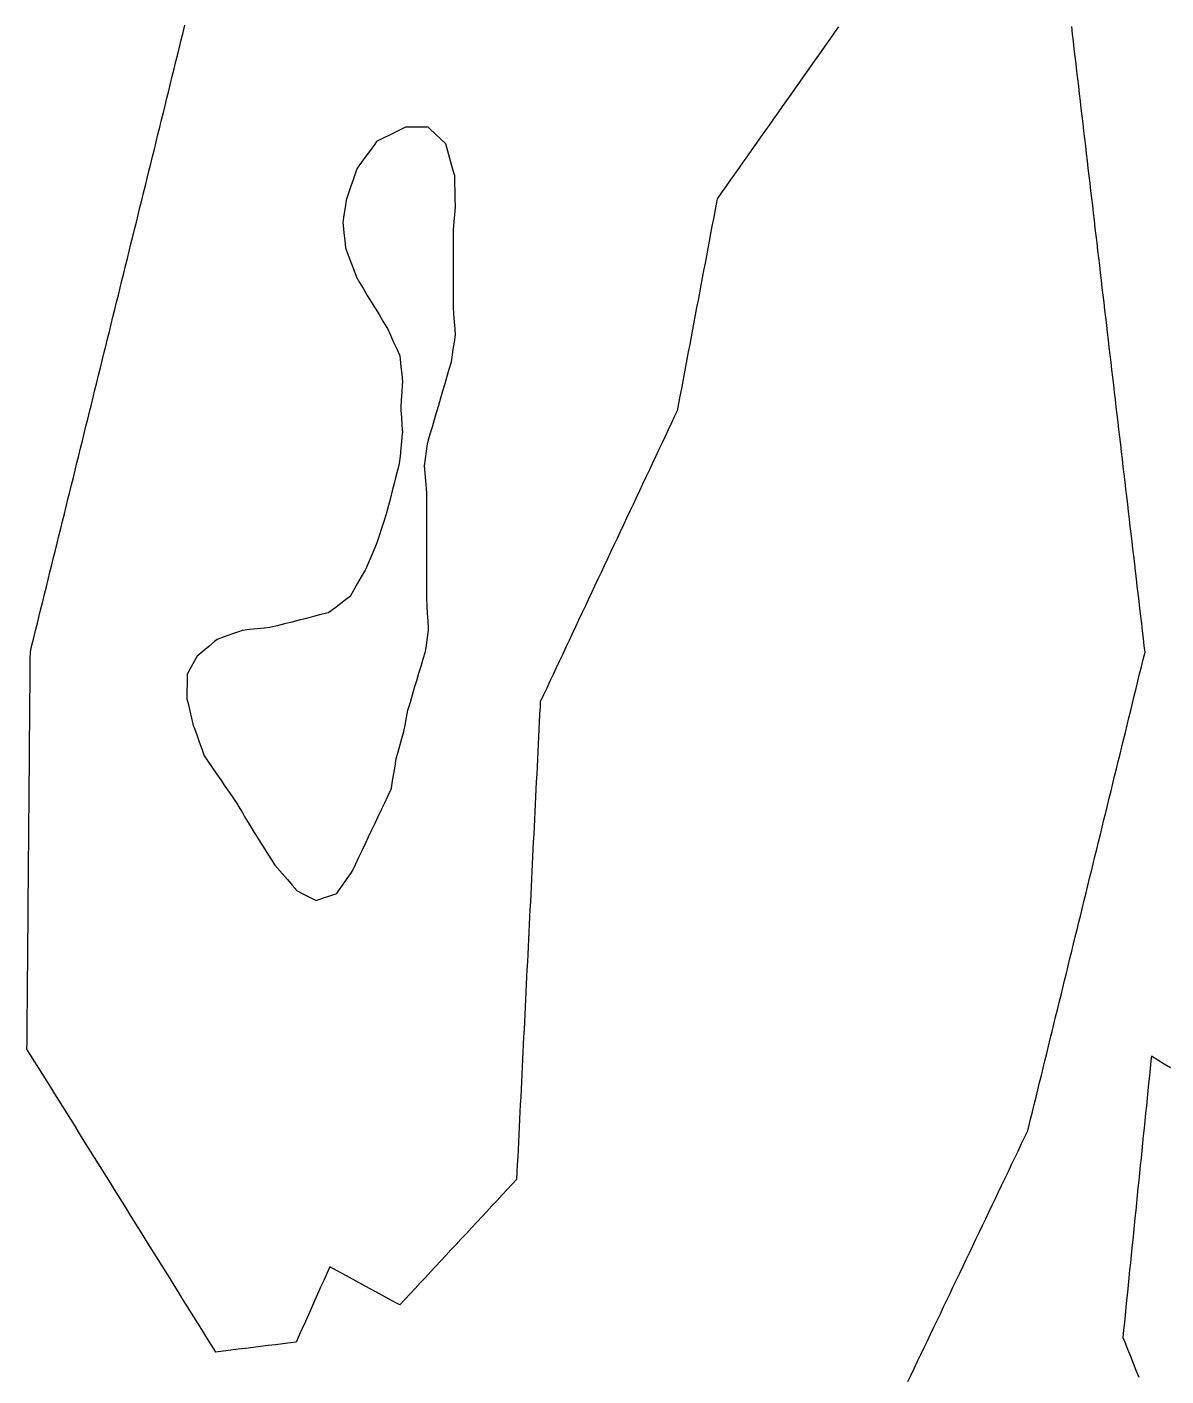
# Model space of a CAD drawing. Header units: millimetres. Extents: x 230 to 3347, y 514 to 5196.
# Drawn here: x 613.5 to 765, y 2799.4 to 2979 of the extents above; entities that cross this region are included whole.
import ezdxf

# ---------------------------------------------------------------- set-up
doc = ezdxf.new("R2010")
doc.units = ezdxf.units.MM
for name, color, linetype in [('ALL_ISLANDS', 7, 'Continuous'), ('OUTLINE_ISLAND_01', 7, 'Continuous'), ('OUTLINE_ISLAND_08', 7, 'Continuous')]:
    doc.layers.add(name, color=color, linetype=linetype)

msp = doc.modelspace()

# ---------------------------------------------------------------- linework, layer by layer
at = {"layer": 'ALL_ISLANDS'}
for points in [[(721.4246, 2979.0132), (720.8483, 2978.196), (720.272, 2977.3787), (719.6957, 2976.5615), (719.1194, 2975.7443), (718.5431, 2974.927), (717.9668, 2974.1098), (717.3905, 2973.2925), (716.8142, 2972.4753), (716.2379, 2971.6581), (715.6616, 2970.8408), (715.0853, 2970.0236), (714.509, 2969.2064), (713.9327, 2968.3891), (713.3564, 2967.5719), (712.7801, 2966.7546), (712.2038, 2965.9374), (711.6275, 2965.1202), (711.0512, 2964.3029), (710.4749, 2963.4857), (709.8986, 2962.6684), (709.3223, 2961.8512), (708.746, 2961.034), (708.1697, 2960.2167), (707.5934, 2959.3995), (707.0171, 2958.5822), (706.4408, 2957.765), (705.8645, 2956.9478), (705.2882, 2956.1305), (705.1533, 2955.4152), (704.968, 2954.4325), (704.7827, 2953.4498), (704.5973, 2952.4672), (704.412, 2951.4845), (704.2267, 2950.5018), (704.0414, 2949.5191), (703.856, 2948.5364), (703.6707, 2947.5538), (703.4854, 2946.5711), (703.3, 2945.5884), (703.1147, 2944.6057), (702.9294, 2943.6231), (702.7441, 2942.6404), (702.5587, 2941.6577), (702.3734, 2940.675), (702.1881, 2939.6924), (702.0027, 2938.7097), (701.8174, 2937.727), (701.6321, 2936.7443), (701.4468, 2935.7616), (701.2614, 2934.779), (701.0761, 2933.7963), (700.8908, 2932.8136), (700.7054, 2931.8309), (700.5201, 2930.8483), (700.3348, 2929.8656), (700.1495, 2928.8829), (699.9641, 2927.9002), (699.6298, 2927.1894), (699.2042, 2926.2845), (698.7786, 2925.3796), (698.353, 2924.4746), (697.9274, 2923.5697), (697.5018, 2922.6648), (697.0761, 2921.7599), (696.6505, 2920.855), (696.2249, 2919.9501), (695.7993, 2919.0452), (695.3737, 2918.1403), (694.9481, 2917.2354), (694.5225, 2916.3305), (694.0969, 2915.4256), (693.6713, 2914.5207), (693.2457, 2913.6158), (692.8201, 2912.7108), (692.3945, 2911.8059), (691.9689, 2910.901), (691.5433, 2909.9961), (691.1176, 2909.0912), (690.692, 2908.1863), (690.2664, 2907.2814), (689.8408, 2906.3765), (689.4152, 2905.4716), (688.9896, 2904.5667), (688.564, 2903.6618), (688.1384, 2902.7569), (687.7128, 2901.852), (687.2872, 2900.947), (686.8616, 2900.0421), (686.436, 2899.1372), (686.0104, 2898.2323), (685.5848, 2897.3274), (685.1591, 2896.4225), (684.7335, 2895.5176), (684.3079, 2894.6127), (683.8823, 2893.7078), (683.4567, 2892.8029), (683.0311, 2891.898), (682.6055, 2890.9931), (682.1799, 2890.0881), (681.7543, 2889.1832), (681.7209, 2888.5094), (681.6714, 2887.5106), (681.6219, 2886.5118), (681.5724, 2885.5131), (681.5229, 2884.5143), (681.4733, 2883.5155), (681.4238, 2882.5167), (681.3743, 2881.518), (681.3248, 2880.5192), (681.2753, 2879.5204), (681.2258, 2878.5216), (681.1763, 2877.5229), (681.1268, 2876.5241), (681.0773, 2875.5253), (681.0278, 2874.5266), (680.9783, 2873.5278), (680.9288, 2872.529), (680.8792, 2871.5302), (680.8297, 2870.5315), (680.7802, 2869.5327), (680.7307, 2868.5339), (680.6812, 2867.5351), (680.6317, 2866.5364), (680.5822, 2865.5376), (680.5327, 2864.5388), (680.4832, 2863.54), (680.4337, 2862.5413), (680.3842, 2861.5425), (680.3347, 2860.5437), (680.2851, 2859.5449), (680.2356, 2858.5462), (680.1861, 2857.5474), (680.1366, 2856.5486), (680.0871, 2855.5499), (680.0376, 2854.5511), (679.9881, 2853.5523), (679.9386, 2852.5535), (679.8891, 2851.5548), (679.8396, 2850.556), (679.7901, 2849.5572), (679.7406, 2848.5584), (679.691, 2847.5597), (679.6415, 2846.5609), (679.592, 2845.5621), (679.5425, 2844.5633), (679.493, 2843.5646), (679.4435, 2842.5658), (679.394, 2841.567), (679.3445, 2840.5682), (679.295, 2839.5695), (679.2455, 2838.5707), (679.196, 2837.5719), (679.1465, 2836.5732), (679.0969, 2835.5744), (679.0474, 2834.5756), (678.9979, 2833.5768), (678.9484, 2832.5781), (678.8989, 2831.5793), (678.8494, 2830.5805), (678.7999, 2829.5817), (678.7504, 2828.583), (678.7009, 2827.5842), (678.6514, 2826.5854), (678.6019, 2825.5866), (678.0503, 2824.9936), (677.3693, 2824.2614), (676.6883, 2823.5291), (676.0072, 2822.7969), (675.3262, 2822.0646), (674.6452, 2821.3323), (673.9642, 2820.6001), (673.2831, 2819.8678), (672.6021, 2819.1356), (671.9211, 2818.4033), (671.24, 2817.6711), (670.559, 2816.9388), (669.878, 2816.2065), (669.1969, 2815.4743), (668.5159, 2814.742), (667.8349, 2814.0098), (667.1539, 2813.2775), (666.4728, 2812.5453), (665.7918, 2811.813), (665.1108, 2811.0808), (664.4297, 2810.3485), (663.7487, 2809.6162), (663.0677, 2808.884), (662.5304, 2809.177), (661.6525, 2809.6558), (660.7746, 2810.1346), (659.8966, 2810.6134), (659.0187, 2811.0922), (658.1408, 2811.571), (657.2629, 2812.0498), (656.385, 2812.5286), (655.507, 2813.0074), (654.6291, 2813.4862), (653.7512, 2813.965), (653.3532, 2813.0702), (652.9467, 2812.1565), (652.5403, 2811.2428), (652.1339, 2810.3292), (651.7274, 2809.4155), (651.321, 2808.5018), (650.9146, 2807.5881), (650.5082, 2806.6744), (650.1017, 2805.7608), (649.6953, 2804.8471), (649.2889, 2803.9334), (648.5185, 2803.8382), (647.526, 2803.7157), (646.5336, 2803.5931), (645.5411, 2803.4706), (644.5486, 2803.348), (643.5562, 2803.2254), (642.5637, 2803.1029), (641.5713, 2802.9803), (640.5788, 2802.8577), (639.5863, 2802.7352), (638.5939, 2802.6126), (638.3219, 2803.0493), (637.7932, 2803.8982), (637.2646, 2804.747), (636.736, 2805.5959), (636.2073, 2806.4447), (635.6787, 2807.2936), (635.15, 2808.1424), (634.6214, 2808.9913), (634.0928, 2809.8401), (633.5641, 2810.6889), (633.0355, 2811.5378), (632.5068, 2812.3866), (631.9782, 2813.2355), (631.4495, 2814.0843), (630.9209, 2814.9332), (630.3923, 2815.782), (629.8636, 2816.6309), (629.335, 2817.4797), (628.8063, 2818.3285), (628.2777, 2819.1774), (627.7491, 2820.0262), (627.2204, 2820.8751), (626.6918, 2821.7239), (626.1631, 2822.5728), (625.6345, 2823.4216), (625.1058, 2824.2705), (624.5772, 2825.1193), (624.0486, 2825.9682), (623.5199, 2826.817), (622.9913, 2827.6658), (622.4626, 2828.5147), (621.934, 2829.3635), (621.4054, 2830.2124), (620.8767, 2831.0612), (620.3481, 2831.9101), (619.8194, 2832.7589), (619.2908, 2833.6078), (618.7621, 2834.4566), (618.2335, 2835.3054), (617.7049, 2836.1543), (617.1762, 2837.0031), (616.6476, 2837.852), (616.1189, 2838.7008), (615.5903, 2839.5497), (615.0617, 2840.3985), (614.533, 2841.2474), (614.0044, 2842.0962), (613.4757, 2842.9451), (613.4833, 2843.8409), (613.4918, 2844.8409), (613.5003, 2845.8408), (613.5087, 2846.8408), (613.5172, 2847.8407), (613.5257, 2848.8407), (613.5341, 2849.8407), (613.5426, 2850.8406), (613.5511, 2851.8406), (613.5595, 2852.8406), (613.568, 2853.8405), (613.5765, 2854.8405), (613.5849, 2855.8405), (613.5934, 2856.8404), (613.6019, 2857.8404), (613.6104, 2858.8404), (613.6188, 2859.8403), (613.6273, 2860.8403), (613.6358, 2861.8402), (613.6442, 2862.8402), (613.6527, 2863.8402), (613.6612, 2864.8401), (613.6696, 2865.8401), (613.6781, 2866.8401), (613.6866, 2867.84), (613.695, 2868.84), (613.7035, 2869.84), (613.712, 2870.8399), (613.7205, 2871.8399), (613.7289, 2872.8398), (613.7374, 2873.8398), (613.7459, 2874.8398), (613.7543, 2875.8397), (613.7628, 2876.8397), (613.7713, 2877.8397), (613.7797, 2878.8396), (613.7882, 2879.8396), (613.7967, 2880.8396), (613.8051, 2881.8395), (613.8136, 2882.8395), (613.8221, 2883.8395), (613.8306, 2884.8394), (613.839, 2885.8394), (613.8475, 2886.8393), (613.856, 2887.8393), (613.8644, 2888.8393), (613.8729, 2889.8392), (613.8814, 2890.8392), (613.8898, 2891.8392), (613.8983, 2892.8391), (613.9068, 2893.8391), (613.9152, 2894.8391), (613.9237, 2895.839), (614.1381, 2896.7084), (614.3774, 2897.6793), (614.6168, 2898.6503), (614.8562, 2899.6212), (615.0955, 2900.5921), (615.3349, 2901.563), (615.5743, 2902.534), (615.8137, 2903.5049), (616.053, 2904.4758), (616.2924, 2905.4468), (616.5318, 2906.4177), (616.7711, 2907.3886), (617.0105, 2908.3595), (617.2499, 2909.3305), (617.4893, 2910.3014), (617.7286, 2911.2723), (617.968, 2912.2433), (618.2074, 2913.2142), (618.4467, 2914.1851), (618.6861, 2915.156), (618.9255, 2916.127), (619.1649, 2917.0979), (619.4042, 2918.0688), (619.6436, 2919.0398), (619.883, 2920.0107), (620.1224, 2920.9816), (620.3617, 2921.9525), (620.6011, 2922.9235), (620.8405, 2923.8944), (621.0798, 2924.8653), (621.3192, 2925.8362), (621.5586, 2926.8072), (621.798, 2927.7781), (622.0373, 2928.749), (622.2767, 2929.72), (622.5161, 2930.6909), (622.7554, 2931.6618), (622.9948, 2932.6327), (623.2342, 2933.6037), (623.4736, 2934.5746), (623.7129, 2935.5455), (623.9523, 2936.5165), (624.1917, 2937.4874), (624.431, 2938.4583), (624.6704, 2939.4292), (624.9098, 2940.4002), (625.1492, 2941.3711), (625.3885, 2942.342), (625.6279, 2943.3129), (625.8673, 2944.2839), (626.1067, 2945.2548), (626.346, 2946.2257), (626.5854, 2947.1967), (626.8248, 2948.1676), (627.0641, 2949.1385), (627.3035, 2950.1094), (627.5429, 2951.0804), (627.7823, 2952.0513), (628.0216, 2953.0222), (628.261, 2953.9932), (628.5004, 2954.9641), (628.7397, 2955.935), (628.9791, 2956.9059), (629.2185, 2957.8769), (629.4579, 2958.8478), (629.6972, 2959.8187), (629.9366, 2960.7897), (630.176, 2961.7606), (630.4153, 2962.7315), (630.6547, 2963.7024), (630.8941, 2964.6734), (631.1335, 2965.6443), (631.3728, 2966.6152), (631.6122, 2967.5861), (631.8516, 2968.5571), (632.091, 2969.528), (632.3303, 2970.4989), (632.5697, 2971.4699), (632.8091, 2972.4408), (633.0484, 2973.4117), (633.2878, 2974.3826), (633.5272, 2975.3536), (633.7666, 2976.3245), (634.0059, 2977.2954), (634.2453, 2978.2664), (634.4847, 2979.2373)], [(730.6635, 2798.6899), (731.0945, 2799.5922), (731.5254, 2800.4946), (731.9564, 2801.397), (732.3874, 2802.2993), (732.8183, 2803.2017), (733.2493, 2804.1041), (733.6802, 2805.0065), (734.1112, 2805.9088), (734.5422, 2806.8112), (734.9731, 2807.7136), (735.4041, 2808.6159), (735.835, 2809.5183), (736.266, 2810.4207), (736.697, 2811.3231), (737.1279, 2812.2254), (737.5589, 2813.1278), (737.9898, 2814.0302), (738.4208, 2814.9325), (738.8517, 2815.8349), (739.2827, 2816.7373), (739.7137, 2817.6397), (740.1446, 2818.542), (740.5756, 2819.4444), (741.0065, 2820.3468), (741.4375, 2821.2491), (741.8685, 2822.1515), (742.2994, 2823.0539), (742.7304, 2823.9563), (743.1613, 2824.8586), (743.5923, 2825.761), (744.0233, 2826.6634), (744.4542, 2827.5658), (744.8852, 2828.4681), (745.3161, 2829.3705), (745.7471, 2830.2729), (746.1781, 2831.1752), (746.609, 2832.0776), (746.7483, 2832.6465), (746.986, 2833.6178), (747.2237, 2834.5892), (747.4615, 2835.5605), (747.6992, 2836.5318), (747.937, 2837.5031), (748.1747, 2838.4745), (748.4124, 2839.4458), (748.6502, 2840.4171), (748.8879, 2841.3885), (749.1257, 2842.3598), (749.3634, 2843.3311), (749.6011, 2844.3024), (749.8389, 2845.2738), (750.0766, 2846.2451), (750.3143, 2847.2164), (750.5521, 2848.1878), (750.7898, 2849.1591), (751.0276, 2850.1304), (751.2653, 2851.1017), (751.503, 2852.0731), (751.7408, 2853.0444), (751.9785, 2854.0157), (752.2163, 2854.9871), (752.454, 2855.9584), (752.6917, 2856.9297), (752.9295, 2857.901), (753.1672, 2858.8724), (753.405, 2859.8437), (753.6427, 2860.815), (753.8804, 2861.7864), (754.1182, 2862.7577), (754.3559, 2863.729), (754.5937, 2864.7003), (754.8314, 2865.6717), (755.0691, 2866.643), (755.3069, 2867.6143), (755.5446, 2868.5857), (755.7824, 2869.557), (756.0201, 2870.5283), (756.2578, 2871.4997), (756.4956, 2872.471), (756.7333, 2873.4423), (756.9711, 2874.4136), (757.2088, 2875.385), (757.4465, 2876.3563), (757.6843, 2877.3276), (757.922, 2878.299), (758.1598, 2879.2703), (758.3975, 2880.2416), (758.6352, 2881.2129), (758.873, 2882.1843), (759.1107, 2883.1556), (759.3485, 2884.1269), (759.5862, 2885.0983), (759.8239, 2886.0696), (760.0617, 2887.0409), (760.2994, 2888.0122), (760.5372, 2888.9836), (760.7749, 2889.9549), (761.0126, 2890.9262), (761.2504, 2891.8976), (761.4881, 2892.8689), (761.7259, 2893.8402), (761.9636, 2894.8115), (762.2013, 2895.7829), (762.1042, 2896.6117), (761.9878, 2897.6049), (761.8715, 2898.5981), (761.7551, 2899.5913), (761.6387, 2900.5846), (761.5223, 2901.5778), (761.406, 2902.571), (761.2896, 2903.5642), (761.1732, 2904.5574), (761.0569, 2905.5506), (760.9405, 2906.5438), (760.8241, 2907.537), (760.7077, 2908.5302), (760.5914, 2909.5234), (760.475, 2910.5166), (760.3586, 2911.5098), (760.2422, 2912.503), (760.1259, 2913.4962), (760.0095, 2914.4894), (759.8931, 2915.4826), (759.7767, 2916.4758), (759.6604, 2917.469), (759.544, 2918.4622), (759.4276, 2919.4555), (759.3112, 2920.4487), (759.1949, 2921.4419), (759.0785, 2922.4351), (758.9621, 2923.4283), (758.8457, 2924.4215), (758.7294, 2925.4147), (758.613, 2926.4079), (758.4966, 2927.4011), (758.3802, 2928.3943), (758.2639, 2929.3875), (758.1475, 2930.3807), (758.0311, 2931.3739), (757.9148, 2932.3671), (757.7984, 2933.3603), (757.682, 2934.3535), (757.5656, 2935.3467), (757.4493, 2936.3399), (757.3329, 2937.3332), (757.2165, 2938.3264), (757.1001, 2939.3196), (756.9838, 2940.3128), (756.8674, 2941.306), (756.751, 2942.2992), (756.6346, 2943.2924), (756.5183, 2944.2856), (756.4019, 2945.2788), (756.2855, 2946.272), (756.1691, 2947.2652), (756.0528, 2948.2584), (755.9364, 2949.2516), (755.82, 2950.2448), (755.7036, 2951.238), (755.5873, 2952.2312), (755.4709, 2953.2244), (755.3545, 2954.2176), (755.2381, 2955.2109), (755.1218, 2956.2041), (755.0054, 2957.1973), (754.889, 2958.1905), (754.7727, 2959.1837), (754.6563, 2960.1769), (754.5399, 2961.1701), (754.4235, 2962.1633), (754.3072, 2963.1565), (754.1908, 2964.1497), (754.0744, 2965.1429), (753.958, 2966.1361), (753.8417, 2967.1293), (753.7253, 2968.1225), (753.6089, 2969.1157), (753.4925, 2970.1089), (753.3762, 2971.1021), (753.2598, 2972.0953), (753.1434, 2973.0885), (753.027, 2974.0818), (752.9107, 2975.075), (752.7943, 2976.0682), (752.6779, 2977.0614), (752.5615, 2978.0546), (752.4452, 2979.0478)], [(765.5968, 2840.4274), (764.7466, 2840.9539), (763.8964, 2841.4804), (763.0462, 2842.0068), (762.9811, 2841.3649), (762.8803, 2840.37), (762.7794, 2839.3751), (762.6786, 2838.3802), (762.5777, 2837.3853), (762.4769, 2836.3904), (762.376, 2835.3955), (762.2752, 2834.4006), (762.1743, 2833.4057), (762.0735, 2832.4107), (761.9727, 2831.4158), (761.8718, 2830.4209), (761.771, 2829.426), (761.6701, 2828.4311), (761.5693, 2827.4362), (761.4684, 2826.4413), (761.3676, 2825.4464), (761.2667, 2824.4515), (761.1659, 2823.4566), (761.065, 2822.4617), (760.9642, 2821.4668), (760.8633, 2820.4719), (760.7625, 2819.477), (760.6617, 2818.4821), (760.5608, 2817.4872), (760.46, 2816.4923), (760.3591, 2815.4974), (760.2583, 2814.5025), (760.1574, 2813.5076), (760.0566, 2812.5127), (759.9557, 2811.5178), (759.8549, 2810.5229), (759.754, 2809.528), (759.6532, 2808.5331), (759.5523, 2807.5382), (759.4515, 2806.5433), (759.3507, 2805.5484), (759.2498, 2804.5535), (759.5034, 2803.9251), (759.8775, 2802.9977), (760.2517, 2802.0703), (760.6258, 2801.143), (761, 2800.2156), (761.3741, 2799.2882)]]:
    msp.add_lwpolyline(points, dxfattribs=at)
msp.add_lwpolyline([(666.8346, 2965.6503), (665.8346, 2965.6503), (664.8346, 2965.6503), (663.8346, 2965.6503), (663.5618, 2965.5146), (662.6664, 2965.0694), (661.771, 2964.6241), (660.8757, 2964.1788), (659.9803, 2963.7335), (659.744, 2963.4093), (659.155, 2962.6012), (658.566, 2961.7931), (657.977, 2960.985), (657.3879, 2960.1768), (657.2256, 2959.7057), (656.8997, 2958.7603), (656.5738, 2957.8149), (656.248, 2956.8695), (655.9221, 2955.924), (655.7822, 2954.9508), (655.6399, 2953.961), (655.4976, 2952.9712), (655.5385, 2952.5695), (655.6397, 2951.5746), (655.741, 2950.5798), (655.8423, 2949.5849), (655.9348, 2949.3365), (656.2838, 2948.3994), (656.6328, 2947.4623), (656.9819, 2946.5252), (657.3309, 2945.5881), (657.7063, 2944.9729), (658.2272, 2944.1193), (658.748, 2943.2657), (659.2689, 2942.4121), (659.7898, 2941.5585), (660.3107, 2940.7048), (660.8316, 2939.8512), (661.3525, 2938.9976), (661.4149, 2938.8618), (661.8325, 2937.9532), (662.2501, 2937.0446), (662.6677, 2936.1359), (663.0853, 2935.2273), (663.1306, 2934.7611), (663.2274, 2933.7658), (663.3242, 2932.7705), (663.421, 2931.7752), (663.3908, 2931.3371), (663.322, 2930.3394), (663.2532, 2929.3418), (663.1845, 2928.3442), (663.2083, 2928.0012), (663.2777, 2927.0036), (663.3471, 2926.0061), (663.4164, 2925.0085), (663.4011, 2924.8575), (663.2998, 2923.8626), (663.1986, 2922.8677), (663.0973, 2921.8729), (662.9961, 2920.878), (662.8082, 2920.1459), (662.5597, 2919.1773), (662.3112, 2918.2087), (662.0627, 2917.24), (661.8142, 2916.2714), (661.5657, 2915.3028), (661.3171, 2914.3341), (661.2496, 2914.1229), (660.945, 2913.1704), (660.6404, 2912.218), (660.3358, 2911.2655), (660.0312, 2910.313), (659.7455, 2909.6447), (659.3523, 2908.7252), (658.9592, 2907.8057), (658.5661, 2906.8862), (658.4461, 2906.6757), (657.9506, 2905.8071), (657.4551, 2904.9385), (656.9597, 2904.0698), (656.4642, 2903.2012), (656.0086, 2902.8539), (655.2134, 2902.2476), (654.4181, 2901.6413), (653.6228, 2901.0351), (653.5429, 2901.0147), (652.5738, 2900.7679), (651.6047, 2900.5211), (650.6357, 2900.2743), (649.6666, 2900.0275), (648.6975, 2899.7807), (647.7285, 2899.5339), (646.7594, 2899.2871), (645.7903, 2899.0403), (645.0906, 2898.9713), (644.0955, 2898.8731), (643.1003, 2898.775), (642.1051, 2898.6769), (641.6051, 2898.4952), (640.6652, 2898.1538), (639.7253, 2897.8123), (638.7854, 2897.4709), (638.4294, 2897.1759), (637.6593, 2896.5379), (636.8893, 2895.8999), (636.1193, 2895.2619), (635.7493, 2894.607), (635.2574, 2893.7363), (634.7656, 2892.8657), (634.7645, 2892.5748), (634.761, 2891.5748), (634.7574, 2890.5748), (634.7539, 2889.5748), (634.9049, 2888.9426), (635.1373, 2887.97), (635.3697, 2886.9974), (635.602, 2886.0247), (635.7094, 2885.7252), (636.0469, 2884.7838), (636.3843, 2883.8425), (636.7217, 2882.9011), (637.0592, 2881.9598), (637.5487, 2881.2448), (638.1136, 2880.4197), (638.6786, 2879.5946), (639.2435, 2878.7695), (639.8085, 2877.9444), (640.3734, 2877.1192), (640.9384, 2876.2941), (641.5034, 2875.469), (641.587, 2875.3272), (642.0951, 2874.4659), (642.6032, 2873.6046), (643.1113, 2872.7433), (643.6194, 2871.882), (643.7631, 2871.6551), (644.2983, 2870.8103), (644.8334, 2869.9655), (645.3685, 2869.1207), (645.9036, 2868.276), (646.4388, 2867.4312), (646.8005, 2867.014), (647.4557, 2866.2585), (648.1108, 2865.5029), (648.7659, 2864.7474), (649.421, 2863.9919), (650.1625, 2863.624), (651.0583, 2863.1796), (651.9541, 2862.7352), (652.7952, 2863.0231), (653.7413, 2863.347), (654.6874, 2863.6709), (654.9255, 2864.0057), (655.505, 2864.8206), (656.0845, 2865.6356), (656.6641, 2866.4505), (656.776, 2866.6861), (657.2053, 2867.5892), (657.6346, 2868.4924), (658.0639, 2869.3956), (658.4932, 2870.2987), (658.9224, 2871.2019), (659.3517, 2872.1051), (659.781, 2873.0082), (660.2103, 2873.9114), (660.6396, 2874.8146), (661.0689, 2875.7178), (661.4981, 2876.6209), (661.9274, 2877.5241), (661.949, 2877.6556), (662.1111, 2878.6424), (662.2732, 2879.6292), (662.4353, 2880.6159), (662.5974, 2881.6027), (662.8026, 2882.3402), (663.0707, 2883.3036), (663.3387, 2884.267), (663.6068, 2885.2304), (663.771, 2886.0785), (663.9611, 2887.0603), (664.1511, 2888.042), (664.1903, 2888.1738), (664.4751, 2889.1324), (664.7599, 2890.091), (665.0447, 2891.0496), (665.3295, 2892.0081), (665.6143, 2892.9667), (665.8991, 2893.9253), (666.1839, 2894.8839), (666.4687, 2895.8425), (666.5989, 2896.7275), (666.7445, 2897.7168), (666.8901, 2898.7062), (666.8783, 2898.933), (666.8263, 2899.9316), (666.7743, 2900.9302), (666.7223, 2901.9289), (666.6703, 2902.9275), (666.6701, 2903.8566), (666.6698, 2904.8566), (666.6696, 2905.8566), (666.6693, 2906.8566), (666.669, 2907.8566), (666.6688, 2908.8566), (666.6685, 2909.8566), (666.6683, 2910.8566), (666.668, 2911.8566), (666.6677, 2912.8566), (666.6675, 2913.8566), (666.6672, 2914.8566), (666.667, 2915.8566), (666.6667, 2916.8566), (666.6004, 2917.6028), (666.5118, 2918.5989), (666.4232, 2919.5949), (666.3346, 2920.591), (666.4672, 2921.5375), (666.6058, 2922.5279), (666.7445, 2923.5182), (666.8426, 2923.8538), (667.1231, 2924.8136), (667.4037, 2925.7734), (667.6843, 2926.7333), (667.9649, 2927.6931), (668.2454, 2928.6529), (668.526, 2929.6128), (668.8066, 2930.5726), (669.0871, 2931.5324), (669.3677, 2932.4923), (669.6483, 2933.4521), (669.9289, 2934.4119), (670.0295, 2935.0579), (670.1833, 2936.046), (670.3372, 2937.0341), (670.4911, 2938.0222), (670.4325, 2938.7675), (670.3541, 2939.7644), (670.2756, 2940.7614), (670.1972, 2941.7583), (670.1969, 2942.7174), (670.1966, 2943.7174), (670.1963, 2944.7174), (670.196, 2945.7174), (670.1957, 2946.7174), (670.1954, 2947.7174), (670.1951, 2948.7174), (670.1948, 2949.7174), (670.1945, 2950.7174), (670.1942, 2951.7174), (670.2211, 2952.0528), (670.3009, 2953.0496), (670.3808, 2954.0464), (670.4606, 2955.0432), (670.4579, 2955.1755), (670.437, 2956.1753), (670.4161, 2957.175), (670.3953, 2958.1748), (670.3744, 2959.1746), (670.2669, 2959.563), (670.0001, 2960.5268), (669.7333, 2961.4905), (669.4665, 2962.4543), (669.1997, 2963.418), (668.5092, 2964.0697), (667.782, 2964.7561), (667.0548, 2965.4425)], close=True, dxfattribs=at)
at = {"layer": 'OUTLINE_ISLAND_01'}
for points in [[(721.4246, 2979.0132), (720.8483, 2978.196), (720.272, 2977.3787), (719.6957, 2976.5615), (719.1194, 2975.7443), (718.5431, 2974.927), (717.9668, 2974.1098), (717.3905, 2973.2925), (716.8142, 2972.4753), (716.2379, 2971.6581), (715.6616, 2970.8408), (715.0853, 2970.0236), (714.509, 2969.2064), (713.9327, 2968.3891), (713.3564, 2967.5719), (712.7801, 2966.7546), (712.2038, 2965.9374), (711.6275, 2965.1202), (711.0512, 2964.3029), (710.4749, 2963.4857), (709.8986, 2962.6684), (709.3223, 2961.8512), (708.746, 2961.034), (708.1697, 2960.2167), (707.5934, 2959.3995), (707.0171, 2958.5822), (706.4408, 2957.765), (705.8645, 2956.9478), (705.2882, 2956.1305), (705.1533, 2955.4152), (704.968, 2954.4325), (704.7827, 2953.4498), (704.5973, 2952.4672), (704.412, 2951.4845), (704.2267, 2950.5018), (704.0414, 2949.5191), (703.856, 2948.5364), (703.6707, 2947.5538), (703.4854, 2946.5711), (703.3, 2945.5884), (703.1147, 2944.6057), (702.9294, 2943.6231), (702.7441, 2942.6404), (702.5587, 2941.6577), (702.3734, 2940.675), (702.1881, 2939.6924), (702.0027, 2938.7097), (701.8174, 2937.727), (701.6321, 2936.7443), (701.4468, 2935.7616), (701.2614, 2934.779), (701.0761, 2933.7963), (700.8908, 2932.8136), (700.7054, 2931.8309), (700.5201, 2930.8483), (700.3348, 2929.8656), (700.1495, 2928.8829), (699.9641, 2927.9002), (699.6298, 2927.1894), (699.2042, 2926.2845), (698.7786, 2925.3796), (698.353, 2924.4746), (697.9274, 2923.5697), (697.5018, 2922.6648), (697.0761, 2921.7599), (696.6505, 2920.855), (696.2249, 2919.9501), (695.7993, 2919.0452), (695.3737, 2918.1403), (694.9481, 2917.2354), (694.5225, 2916.3305), (694.0969, 2915.4256), (693.6713, 2914.5207), (693.2457, 2913.6158), (692.8201, 2912.7108), (692.3945, 2911.8059), (691.9689, 2910.901), (691.5433, 2909.9961), (691.1176, 2909.0912), (690.692, 2908.1863), (690.2664, 2907.2814), (689.8408, 2906.3765), (689.4152, 2905.4716), (688.9896, 2904.5667), (688.564, 2903.6618), (688.1384, 2902.7569), (687.7128, 2901.852), (687.2872, 2900.947), (686.8616, 2900.0421), (686.436, 2899.1372), (686.0104, 2898.2323), (685.5848, 2897.3274), (685.1591, 2896.4225), (684.7335, 2895.5176), (684.3079, 2894.6127), (683.8823, 2893.7078), (683.4567, 2892.8029), (683.0311, 2891.898), (682.6055, 2890.9931), (682.1799, 2890.0881), (681.7543, 2889.1832), (681.7209, 2888.5094), (681.6714, 2887.5106), (681.6219, 2886.5118), (681.5724, 2885.5131), (681.5229, 2884.5143), (681.4733, 2883.5155), (681.4238, 2882.5167), (681.3743, 2881.518), (681.3248, 2880.5192), (681.2753, 2879.5204), (681.2258, 2878.5216), (681.1763, 2877.5229), (681.1268, 2876.5241), (681.0773, 2875.5253), (681.0278, 2874.5266), (680.9783, 2873.5278), (680.9288, 2872.529), (680.8792, 2871.5302), (680.8297, 2870.5315), (680.7802, 2869.5327), (680.7307, 2868.5339), (680.6812, 2867.5351), (680.6317, 2866.5364), (680.5822, 2865.5376), (680.5327, 2864.5388), (680.4832, 2863.54), (680.4337, 2862.5413), (680.3842, 2861.5425), (680.3347, 2860.5437), (680.2851, 2859.5449), (680.2356, 2858.5462), (680.1861, 2857.5474), (680.1366, 2856.5486), (680.0871, 2855.5499), (680.0376, 2854.5511), (679.9881, 2853.5523), (679.9386, 2852.5535), (679.8891, 2851.5548), (679.8396, 2850.556), (679.7901, 2849.5572), (679.7406, 2848.5584), (679.691, 2847.5597), (679.6415, 2846.5609), (679.592, 2845.5621), (679.5425, 2844.5633), (679.493, 2843.5646), (679.4435, 2842.5658), (679.394, 2841.567), (679.3445, 2840.5682), (679.295, 2839.5695), (679.2455, 2838.5707), (679.196, 2837.5719), (679.1465, 2836.5732), (679.0969, 2835.5744), (679.0474, 2834.5756), (678.9979, 2833.5768), (678.9484, 2832.5781), (678.8989, 2831.5793), (678.8494, 2830.5805), (678.7999, 2829.5817), (678.7504, 2828.583), (678.7009, 2827.5842), (678.6514, 2826.5854), (678.6019, 2825.5866), (678.0503, 2824.9936), (677.3693, 2824.2614), (676.6883, 2823.5291), (676.0072, 2822.7969), (675.3262, 2822.0646), (674.6452, 2821.3323), (673.9642, 2820.6001), (673.2831, 2819.8678), (672.6021, 2819.1356), (671.9211, 2818.4033), (671.24, 2817.6711), (670.559, 2816.9388), (669.878, 2816.2065), (669.1969, 2815.4743), (668.5159, 2814.742), (667.8349, 2814.0098), (667.1539, 2813.2775), (666.4728, 2812.5453), (665.7918, 2811.813), (665.1108, 2811.0808), (664.4297, 2810.3485), (663.7487, 2809.6162), (663.0677, 2808.884), (662.5304, 2809.177), (661.6525, 2809.6558), (660.7746, 2810.1346), (659.8966, 2810.6134), (659.0187, 2811.0922), (658.1408, 2811.571), (657.2629, 2812.0498), (656.385, 2812.5286), (655.507, 2813.0074), (654.6291, 2813.4862), (653.7512, 2813.965), (653.3532, 2813.0702), (652.9467, 2812.1565), (652.5403, 2811.2428), (652.1339, 2810.3292), (651.7274, 2809.4155), (651.321, 2808.5018), (650.9146, 2807.5881), (650.5082, 2806.6744), (650.1017, 2805.7608), (649.6953, 2804.8471), (649.2889, 2803.9334), (648.5185, 2803.8382), (647.526, 2803.7157), (646.5336, 2803.5931), (645.5411, 2803.4706), (644.5486, 2803.348), (643.5562, 2803.2254), (642.5637, 2803.1029), (641.5713, 2802.9803), (640.5788, 2802.8577), (639.5863, 2802.7352), (638.5939, 2802.6126), (638.3219, 2803.0493), (637.7932, 2803.8982), (637.2646, 2804.747), (636.736, 2805.5959), (636.2073, 2806.4447), (635.6787, 2807.2936), (635.15, 2808.1424), (634.6214, 2808.9913), (634.0928, 2809.8401), (633.5641, 2810.6889), (633.0355, 2811.5378), (632.5068, 2812.3866), (631.9782, 2813.2355), (631.4495, 2814.0843), (630.9209, 2814.9332), (630.3923, 2815.782), (629.8636, 2816.6309), (629.335, 2817.4797), (628.8063, 2818.3285), (628.2777, 2819.1774), (627.7491, 2820.0262), (627.2204, 2820.8751), (626.6918, 2821.7239), (626.1631, 2822.5728), (625.6345, 2823.4216), (625.1058, 2824.2705), (624.5772, 2825.1193), (624.0486, 2825.9682), (623.5199, 2826.817), (622.9913, 2827.6658), (622.4626, 2828.5147), (621.934, 2829.3635), (621.4054, 2830.2124), (620.8767, 2831.0612), (620.3481, 2831.9101), (619.8194, 2832.7589), (619.2908, 2833.6078), (618.7621, 2834.4566), (618.2335, 2835.3054), (617.7049, 2836.1543), (617.1762, 2837.0031), (616.6476, 2837.852), (616.1189, 2838.7008), (615.5903, 2839.5497), (615.0617, 2840.3985), (614.533, 2841.2474), (614.0044, 2842.0962), (613.4757, 2842.9451), (613.4833, 2843.8409), (613.4918, 2844.8409), (613.5003, 2845.8408), (613.5087, 2846.8408), (613.5172, 2847.8407), (613.5257, 2848.8407), (613.5341, 2849.8407), (613.5426, 2850.8406), (613.5511, 2851.8406), (613.5595, 2852.8406), (613.568, 2853.8405), (613.5765, 2854.8405), (613.5849, 2855.8405), (613.5934, 2856.8404), (613.6019, 2857.8404), (613.6104, 2858.8404), (613.6188, 2859.8403), (613.6273, 2860.8403), (613.6358, 2861.8402), (613.6442, 2862.8402), (613.6527, 2863.8402), (613.6612, 2864.8401), (613.6696, 2865.8401), (613.6781, 2866.8401), (613.6866, 2867.84), (613.695, 2868.84), (613.7035, 2869.84), (613.712, 2870.8399), (613.7205, 2871.8399), (613.7289, 2872.8398), (613.7374, 2873.8398), (613.7459, 2874.8398), (613.7543, 2875.8397), (613.7628, 2876.8397), (613.7713, 2877.8397), (613.7797, 2878.8396), (613.7882, 2879.8396), (613.7967, 2880.8396), (613.8051, 2881.8395), (613.8136, 2882.8395), (613.8221, 2883.8395), (613.8306, 2884.8394), (613.839, 2885.8394), (613.8475, 2886.8393), (613.856, 2887.8393), (613.8644, 2888.8393), (613.8729, 2889.8392), (613.8814, 2890.8392), (613.8898, 2891.8392), (613.8983, 2892.8391), (613.9068, 2893.8391), (613.9152, 2894.8391), (613.9237, 2895.839), (614.1381, 2896.7084), (614.3774, 2897.6793), (614.6168, 2898.6503), (614.8562, 2899.6212), (615.0955, 2900.5921), (615.3349, 2901.563), (615.5743, 2902.534), (615.8137, 2903.5049), (616.053, 2904.4758), (616.2924, 2905.4468), (616.5318, 2906.4177), (616.7711, 2907.3886), (617.0105, 2908.3595), (617.2499, 2909.3305), (617.4893, 2910.3014), (617.7286, 2911.2723), (617.968, 2912.2433), (618.2074, 2913.2142), (618.4467, 2914.1851), (618.6861, 2915.156), (618.9255, 2916.127), (619.1649, 2917.0979), (619.4042, 2918.0688), (619.6436, 2919.0398), (619.883, 2920.0107), (620.1224, 2920.9816), (620.3617, 2921.9525), (620.6011, 2922.9235), (620.8405, 2923.8944), (621.0798, 2924.8653), (621.3192, 2925.8362), (621.5586, 2926.8072), (621.798, 2927.7781), (622.0373, 2928.749), (622.2767, 2929.72), (622.5161, 2930.6909), (622.7554, 2931.6618), (622.9948, 2932.6327), (623.2342, 2933.6037), (623.4736, 2934.5746), (623.7129, 2935.5455), (623.9523, 2936.5165), (624.1917, 2937.4874), (624.431, 2938.4583), (624.6704, 2939.4292), (624.9098, 2940.4002), (625.1492, 2941.3711), (625.3885, 2942.342), (625.6279, 2943.3129), (625.8673, 2944.2839), (626.1067, 2945.2548), (626.346, 2946.2257), (626.5854, 2947.1967), (626.8248, 2948.1676), (627.0641, 2949.1385), (627.3035, 2950.1094), (627.5429, 2951.0804), (627.7823, 2952.0513), (628.0216, 2953.0222), (628.261, 2953.9932), (628.5004, 2954.9641), (628.7397, 2955.935), (628.9791, 2956.9059), (629.2185, 2957.8769), (629.4579, 2958.8478), (629.6972, 2959.8187), (629.9366, 2960.7897), (630.176, 2961.7606), (630.4153, 2962.7315), (630.6547, 2963.7024), (630.8941, 2964.6734), (631.1335, 2965.6443), (631.3728, 2966.6152), (631.6122, 2967.5861), (631.8516, 2968.5571), (632.091, 2969.528), (632.3303, 2970.4989), (632.5697, 2971.4699), (632.8091, 2972.4408), (633.0484, 2973.4117), (633.2878, 2974.3826), (633.5272, 2975.3536), (633.7666, 2976.3245), (634.0059, 2977.2954), (634.2453, 2978.2664), (634.4847, 2979.2373)], [(730.6635, 2798.6899), (731.0945, 2799.5922), (731.5254, 2800.4946), (731.9564, 2801.397), (732.3874, 2802.2993), (732.8183, 2803.2017), (733.2493, 2804.1041), (733.6802, 2805.0065), (734.1112, 2805.9088), (734.5422, 2806.8112), (734.9731, 2807.7136), (735.4041, 2808.6159), (735.835, 2809.5183), (736.266, 2810.4207), (736.697, 2811.3231), (737.1279, 2812.2254), (737.5589, 2813.1278), (737.9898, 2814.0302), (738.4208, 2814.9325), (738.8517, 2815.8349), (739.2827, 2816.7373), (739.7137, 2817.6397), (740.1446, 2818.542), (740.5756, 2819.4444), (741.0065, 2820.3468), (741.4375, 2821.2491), (741.8685, 2822.1515), (742.2994, 2823.0539), (742.7304, 2823.9563), (743.1613, 2824.8586), (743.5923, 2825.761), (744.0233, 2826.6634), (744.4542, 2827.5658), (744.8852, 2828.4681), (745.3161, 2829.3705), (745.7471, 2830.2729), (746.1781, 2831.1752), (746.609, 2832.0776), (746.7483, 2832.6465), (746.986, 2833.6178), (747.2237, 2834.5892), (747.4615, 2835.5605), (747.6992, 2836.5318), (747.937, 2837.5031), (748.1747, 2838.4745), (748.4124, 2839.4458), (748.6502, 2840.4171), (748.8879, 2841.3885), (749.1257, 2842.3598), (749.3634, 2843.3311), (749.6011, 2844.3024), (749.8389, 2845.2738), (750.0766, 2846.2451), (750.3143, 2847.2164), (750.5521, 2848.1878), (750.7898, 2849.1591), (751.0276, 2850.1304), (751.2653, 2851.1017), (751.503, 2852.0731), (751.7408, 2853.0444), (751.9785, 2854.0157), (752.2163, 2854.9871), (752.454, 2855.9584), (752.6917, 2856.9297), (752.9295, 2857.901), (753.1672, 2858.8724), (753.405, 2859.8437), (753.6427, 2860.815), (753.8804, 2861.7864), (754.1182, 2862.7577), (754.3559, 2863.729), (754.5937, 2864.7003), (754.8314, 2865.6717), (755.0691, 2866.643), (755.3069, 2867.6143), (755.5446, 2868.5857), (755.7824, 2869.557), (756.0201, 2870.5283), (756.2578, 2871.4997), (756.4956, 2872.471), (756.7333, 2873.4423), (756.9711, 2874.4136), (757.2088, 2875.385), (757.4465, 2876.3563), (757.6843, 2877.3276), (757.922, 2878.299), (758.1598, 2879.2703), (758.3975, 2880.2416), (758.6352, 2881.2129), (758.873, 2882.1843), (759.1107, 2883.1556), (759.3485, 2884.1269), (759.5862, 2885.0983), (759.8239, 2886.0696), (760.0617, 2887.0409), (760.2994, 2888.0122), (760.5372, 2888.9836), (760.7749, 2889.9549), (761.0126, 2890.9262), (761.2504, 2891.8976), (761.4881, 2892.8689), (761.7259, 2893.8402), (761.9636, 2894.8115), (762.2013, 2895.7829), (762.1042, 2896.6117), (761.9878, 2897.6049), (761.8715, 2898.5981), (761.7551, 2899.5913), (761.6387, 2900.5846), (761.5223, 2901.5778), (761.406, 2902.571), (761.2896, 2903.5642), (761.1732, 2904.5574), (761.0569, 2905.5506), (760.9405, 2906.5438), (760.8241, 2907.537), (760.7077, 2908.5302), (760.5914, 2909.5234), (760.475, 2910.5166), (760.3586, 2911.5098), (760.2422, 2912.503), (760.1259, 2913.4962), (760.0095, 2914.4894), (759.8931, 2915.4826), (759.7767, 2916.4758), (759.6604, 2917.469), (759.544, 2918.4622), (759.4276, 2919.4555), (759.3112, 2920.4487), (759.1949, 2921.4419), (759.0785, 2922.4351), (758.9621, 2923.4283), (758.8457, 2924.4215), (758.7294, 2925.4147), (758.613, 2926.4079), (758.4966, 2927.4011), (758.3802, 2928.3943), (758.2639, 2929.3875), (758.1475, 2930.3807), (758.0311, 2931.3739), (757.9148, 2932.3671), (757.7984, 2933.3603), (757.682, 2934.3535), (757.5656, 2935.3467), (757.4493, 2936.3399), (757.3329, 2937.3332), (757.2165, 2938.3264), (757.1001, 2939.3196), (756.9838, 2940.3128), (756.8674, 2941.306), (756.751, 2942.2992), (756.6346, 2943.2924), (756.5183, 2944.2856), (756.4019, 2945.2788), (756.2855, 2946.272), (756.1691, 2947.2652), (756.0528, 2948.2584), (755.9364, 2949.2516), (755.82, 2950.2448), (755.7036, 2951.238), (755.5873, 2952.2312), (755.4709, 2953.2244), (755.3545, 2954.2176), (755.2381, 2955.2109), (755.1218, 2956.2041), (755.0054, 2957.1973), (754.889, 2958.1905), (754.7727, 2959.1837), (754.6563, 2960.1769), (754.5399, 2961.1701), (754.4235, 2962.1633), (754.3072, 2963.1565), (754.1908, 2964.1497), (754.0744, 2965.1429), (753.958, 2966.1361), (753.8417, 2967.1293), (753.7253, 2968.1225), (753.6089, 2969.1157), (753.4925, 2970.1089), (753.3762, 2971.1021), (753.2598, 2972.0953), (753.1434, 2973.0885), (753.027, 2974.0818), (752.9107, 2975.075), (752.7943, 2976.0682), (752.6779, 2977.0614), (752.5615, 2978.0546), (752.4452, 2979.0478)], [(765.5968, 2840.4274), (764.7466, 2840.9539), (763.8964, 2841.4804), (763.0462, 2842.0068), (762.9811, 2841.3649), (762.8803, 2840.37), (762.7794, 2839.3751), (762.6786, 2838.3802), (762.5777, 2837.3853), (762.4769, 2836.3904), (762.376, 2835.3955), (762.2752, 2834.4006), (762.1743, 2833.4057), (762.0735, 2832.4107), (761.9727, 2831.4158), (761.8718, 2830.4209), (761.771, 2829.426), (761.6701, 2828.4311), (761.5693, 2827.4362), (761.4684, 2826.4413), (761.3676, 2825.4464), (761.2667, 2824.4515), (761.1659, 2823.4566), (761.065, 2822.4617), (760.9642, 2821.4668), (760.8633, 2820.4719), (760.7625, 2819.477), (760.6617, 2818.4821), (760.5608, 2817.4872), (760.46, 2816.4923), (760.3591, 2815.4974), (760.2583, 2814.5025), (760.1574, 2813.5076), (760.0566, 2812.5127), (759.9557, 2811.5178), (759.8549, 2810.5229), (759.754, 2809.528), (759.6532, 2808.5331), (759.5523, 2807.5382), (759.4515, 2806.5433), (759.3507, 2805.5484), (759.2498, 2804.5535), (759.5034, 2803.9251), (759.8775, 2802.9977), (760.2517, 2802.0703), (760.6258, 2801.143), (761, 2800.2156), (761.3741, 2799.2882)]]:
    msp.add_lwpolyline(points, dxfattribs=at)
at = {"layer": 'OUTLINE_ISLAND_08'}
msp.add_lwpolyline([(666.8346, 2965.6503), (665.8346, 2965.6503), (664.8346, 2965.6503), (663.8346, 2965.6503), (663.5618, 2965.5146), (662.6664, 2965.0694), (661.771, 2964.6241), (660.8757, 2964.1788), (659.9803, 2963.7335), (659.744, 2963.4093), (659.155, 2962.6012), (658.566, 2961.7931), (657.977, 2960.985), (657.3879, 2960.1768), (657.2256, 2959.7057), (656.8997, 2958.7603), (656.5738, 2957.8149), (656.248, 2956.8695), (655.9221, 2955.924), (655.7822, 2954.9508), (655.6399, 2953.961), (655.4976, 2952.9712), (655.5385, 2952.5695), (655.6397, 2951.5746), (655.741, 2950.5798), (655.8423, 2949.5849), (655.9348, 2949.3365), (656.2838, 2948.3994), (656.6328, 2947.4623), (656.9819, 2946.5252), (657.3309, 2945.5881), (657.7063, 2944.9729), (658.2272, 2944.1193), (658.748, 2943.2657), (659.2689, 2942.4121), (659.7898, 2941.5585), (660.3107, 2940.7048), (660.8316, 2939.8512), (661.3525, 2938.9976), (661.4149, 2938.8618), (661.8325, 2937.9532), (662.2501, 2937.0446), (662.6677, 2936.1359), (663.0853, 2935.2273), (663.1306, 2934.7611), (663.2274, 2933.7658), (663.3242, 2932.7705), (663.421, 2931.7752), (663.3908, 2931.3371), (663.322, 2930.3394), (663.2532, 2929.3418), (663.1845, 2928.3442), (663.2083, 2928.0012), (663.2777, 2927.0036), (663.3471, 2926.0061), (663.4164, 2925.0085), (663.4011, 2924.8575), (663.2998, 2923.8626), (663.1986, 2922.8677), (663.0973, 2921.8729), (662.9961, 2920.878), (662.8082, 2920.1459), (662.5597, 2919.1773), (662.3112, 2918.2087), (662.0627, 2917.24), (661.8142, 2916.2714), (661.5657, 2915.3028), (661.3171, 2914.3341), (661.2496, 2914.1229), (660.945, 2913.1704), (660.6404, 2912.218), (660.3358, 2911.2655), (660.0312, 2910.313), (659.7455, 2909.6447), (659.3523, 2908.7252), (658.9592, 2907.8057), (658.5661, 2906.8862), (658.4461, 2906.6757), (657.9506, 2905.8071), (657.4551, 2904.9385), (656.9597, 2904.0698), (656.4642, 2903.2012), (656.0086, 2902.8539), (655.2134, 2902.2476), (654.4181, 2901.6413), (653.6228, 2901.0351), (653.5429, 2901.0147), (652.5738, 2900.7679), (651.6047, 2900.5211), (650.6357, 2900.2743), (649.6666, 2900.0275), (648.6975, 2899.7807), (647.7285, 2899.5339), (646.7594, 2899.2871), (645.7903, 2899.0403), (645.0906, 2898.9713), (644.0955, 2898.8731), (643.1003, 2898.775), (642.1051, 2898.6769), (641.6051, 2898.4952), (640.6652, 2898.1538), (639.7253, 2897.8123), (638.7854, 2897.4709), (638.4294, 2897.1759), (637.6593, 2896.5379), (636.8893, 2895.8999), (636.1193, 2895.2619), (635.7493, 2894.607), (635.2574, 2893.7363), (634.7656, 2892.8657), (634.7645, 2892.5748), (634.761, 2891.5748), (634.7574, 2890.5748), (634.7539, 2889.5748), (634.9049, 2888.9426), (635.1373, 2887.97), (635.3697, 2886.9974), (635.602, 2886.0247), (635.7094, 2885.7252), (636.0469, 2884.7838), (636.3843, 2883.8425), (636.7217, 2882.9011), (637.0592, 2881.9598), (637.5487, 2881.2448), (638.1136, 2880.4197), (638.6786, 2879.5946), (639.2435, 2878.7695), (639.8085, 2877.9444), (640.3734, 2877.1192), (640.9384, 2876.2941), (641.5034, 2875.469), (641.587, 2875.3272), (642.0951, 2874.4659), (642.6032, 2873.6046), (643.1113, 2872.7433), (643.6194, 2871.882), (643.7631, 2871.6551), (644.2983, 2870.8103), (644.8334, 2869.9655), (645.3685, 2869.1207), (645.9036, 2868.276), (646.4388, 2867.4312), (646.8005, 2867.014), (647.4557, 2866.2585), (648.1108, 2865.5029), (648.7659, 2864.7474), (649.421, 2863.9919), (650.1625, 2863.624), (651.0583, 2863.1796), (651.9541, 2862.7352), (652.7952, 2863.0231), (653.7413, 2863.347), (654.6874, 2863.6709), (654.9255, 2864.0057), (655.505, 2864.8206), (656.0845, 2865.6356), (656.6641, 2866.4505), (656.776, 2866.6861), (657.2053, 2867.5892), (657.6346, 2868.4924), (658.0639, 2869.3956), (658.4932, 2870.2987), (658.9224, 2871.2019), (659.3517, 2872.1051), (659.781, 2873.0082), (660.2103, 2873.9114), (660.6396, 2874.8146), (661.0689, 2875.7178), (661.4981, 2876.6209), (661.9274, 2877.5241), (661.949, 2877.6556), (662.1111, 2878.6424), (662.2732, 2879.6292), (662.4353, 2880.6159), (662.5974, 2881.6027), (662.8026, 2882.3402), (663.0707, 2883.3036), (663.3387, 2884.267), (663.6068, 2885.2304), (663.771, 2886.0785), (663.9611, 2887.0603), (664.1511, 2888.042), (664.1903, 2888.1738), (664.4751, 2889.1324), (664.7599, 2890.091), (665.0447, 2891.0496), (665.3295, 2892.0081), (665.6143, 2892.9667), (665.8991, 2893.9253), (666.1839, 2894.8839), (666.4687, 2895.8425), (666.5989, 2896.7275), (666.7445, 2897.7168), (666.8901, 2898.7062), (666.8783, 2898.933), (666.8263, 2899.9316), (666.7743, 2900.9302), (666.7223, 2901.9289), (666.6703, 2902.9275), (666.6701, 2903.8566), (666.6698, 2904.8566), (666.6696, 2905.8566), (666.6693, 2906.8566), (666.669, 2907.8566), (666.6688, 2908.8566), (666.6685, 2909.8566), (666.6683, 2910.8566), (666.668, 2911.8566), (666.6677, 2912.8566), (666.6675, 2913.8566), (666.6672, 2914.8566), (666.667, 2915.8566), (666.6667, 2916.8566), (666.6004, 2917.6028), (666.5118, 2918.5989), (666.4232, 2919.5949), (666.3346, 2920.591), (666.4672, 2921.5375), (666.6058, 2922.5279), (666.7445, 2923.5182), (666.8426, 2923.8538), (667.1231, 2924.8136), (667.4037, 2925.7734), (667.6843, 2926.7333), (667.9649, 2927.6931), (668.2454, 2928.6529), (668.526, 2929.6128), (668.8066, 2930.5726), (669.0871, 2931.5324), (669.3677, 2932.4923), (669.6483, 2933.4521), (669.9289, 2934.4119), (670.0295, 2935.0579), (670.1833, 2936.046), (670.3372, 2937.0341), (670.4911, 2938.0222), (670.4325, 2938.7675), (670.3541, 2939.7644), (670.2756, 2940.7614), (670.1972, 2941.7583), (670.1969, 2942.7174), (670.1966, 2943.7174), (670.1963, 2944.7174), (670.196, 2945.7174), (670.1957, 2946.7174), (670.1954, 2947.7174), (670.1951, 2948.7174), (670.1948, 2949.7174), (670.1945, 2950.7174), (670.1942, 2951.7174), (670.2211, 2952.0528), (670.3009, 2953.0496), (670.3808, 2954.0464), (670.4606, 2955.0432), (670.4579, 2955.1755), (670.437, 2956.1753), (670.4161, 2957.175), (670.3953, 2958.1748), (670.3744, 2959.1746), (670.2669, 2959.563), (670.0001, 2960.5268), (669.7333, 2961.4905), (669.4665, 2962.4543), (669.1997, 2963.418), (668.5092, 2964.0697), (667.782, 2964.7561), (667.0548, 2965.4425)], close=True, dxfattribs=at)

doc.saveas('drawing.dxf')
